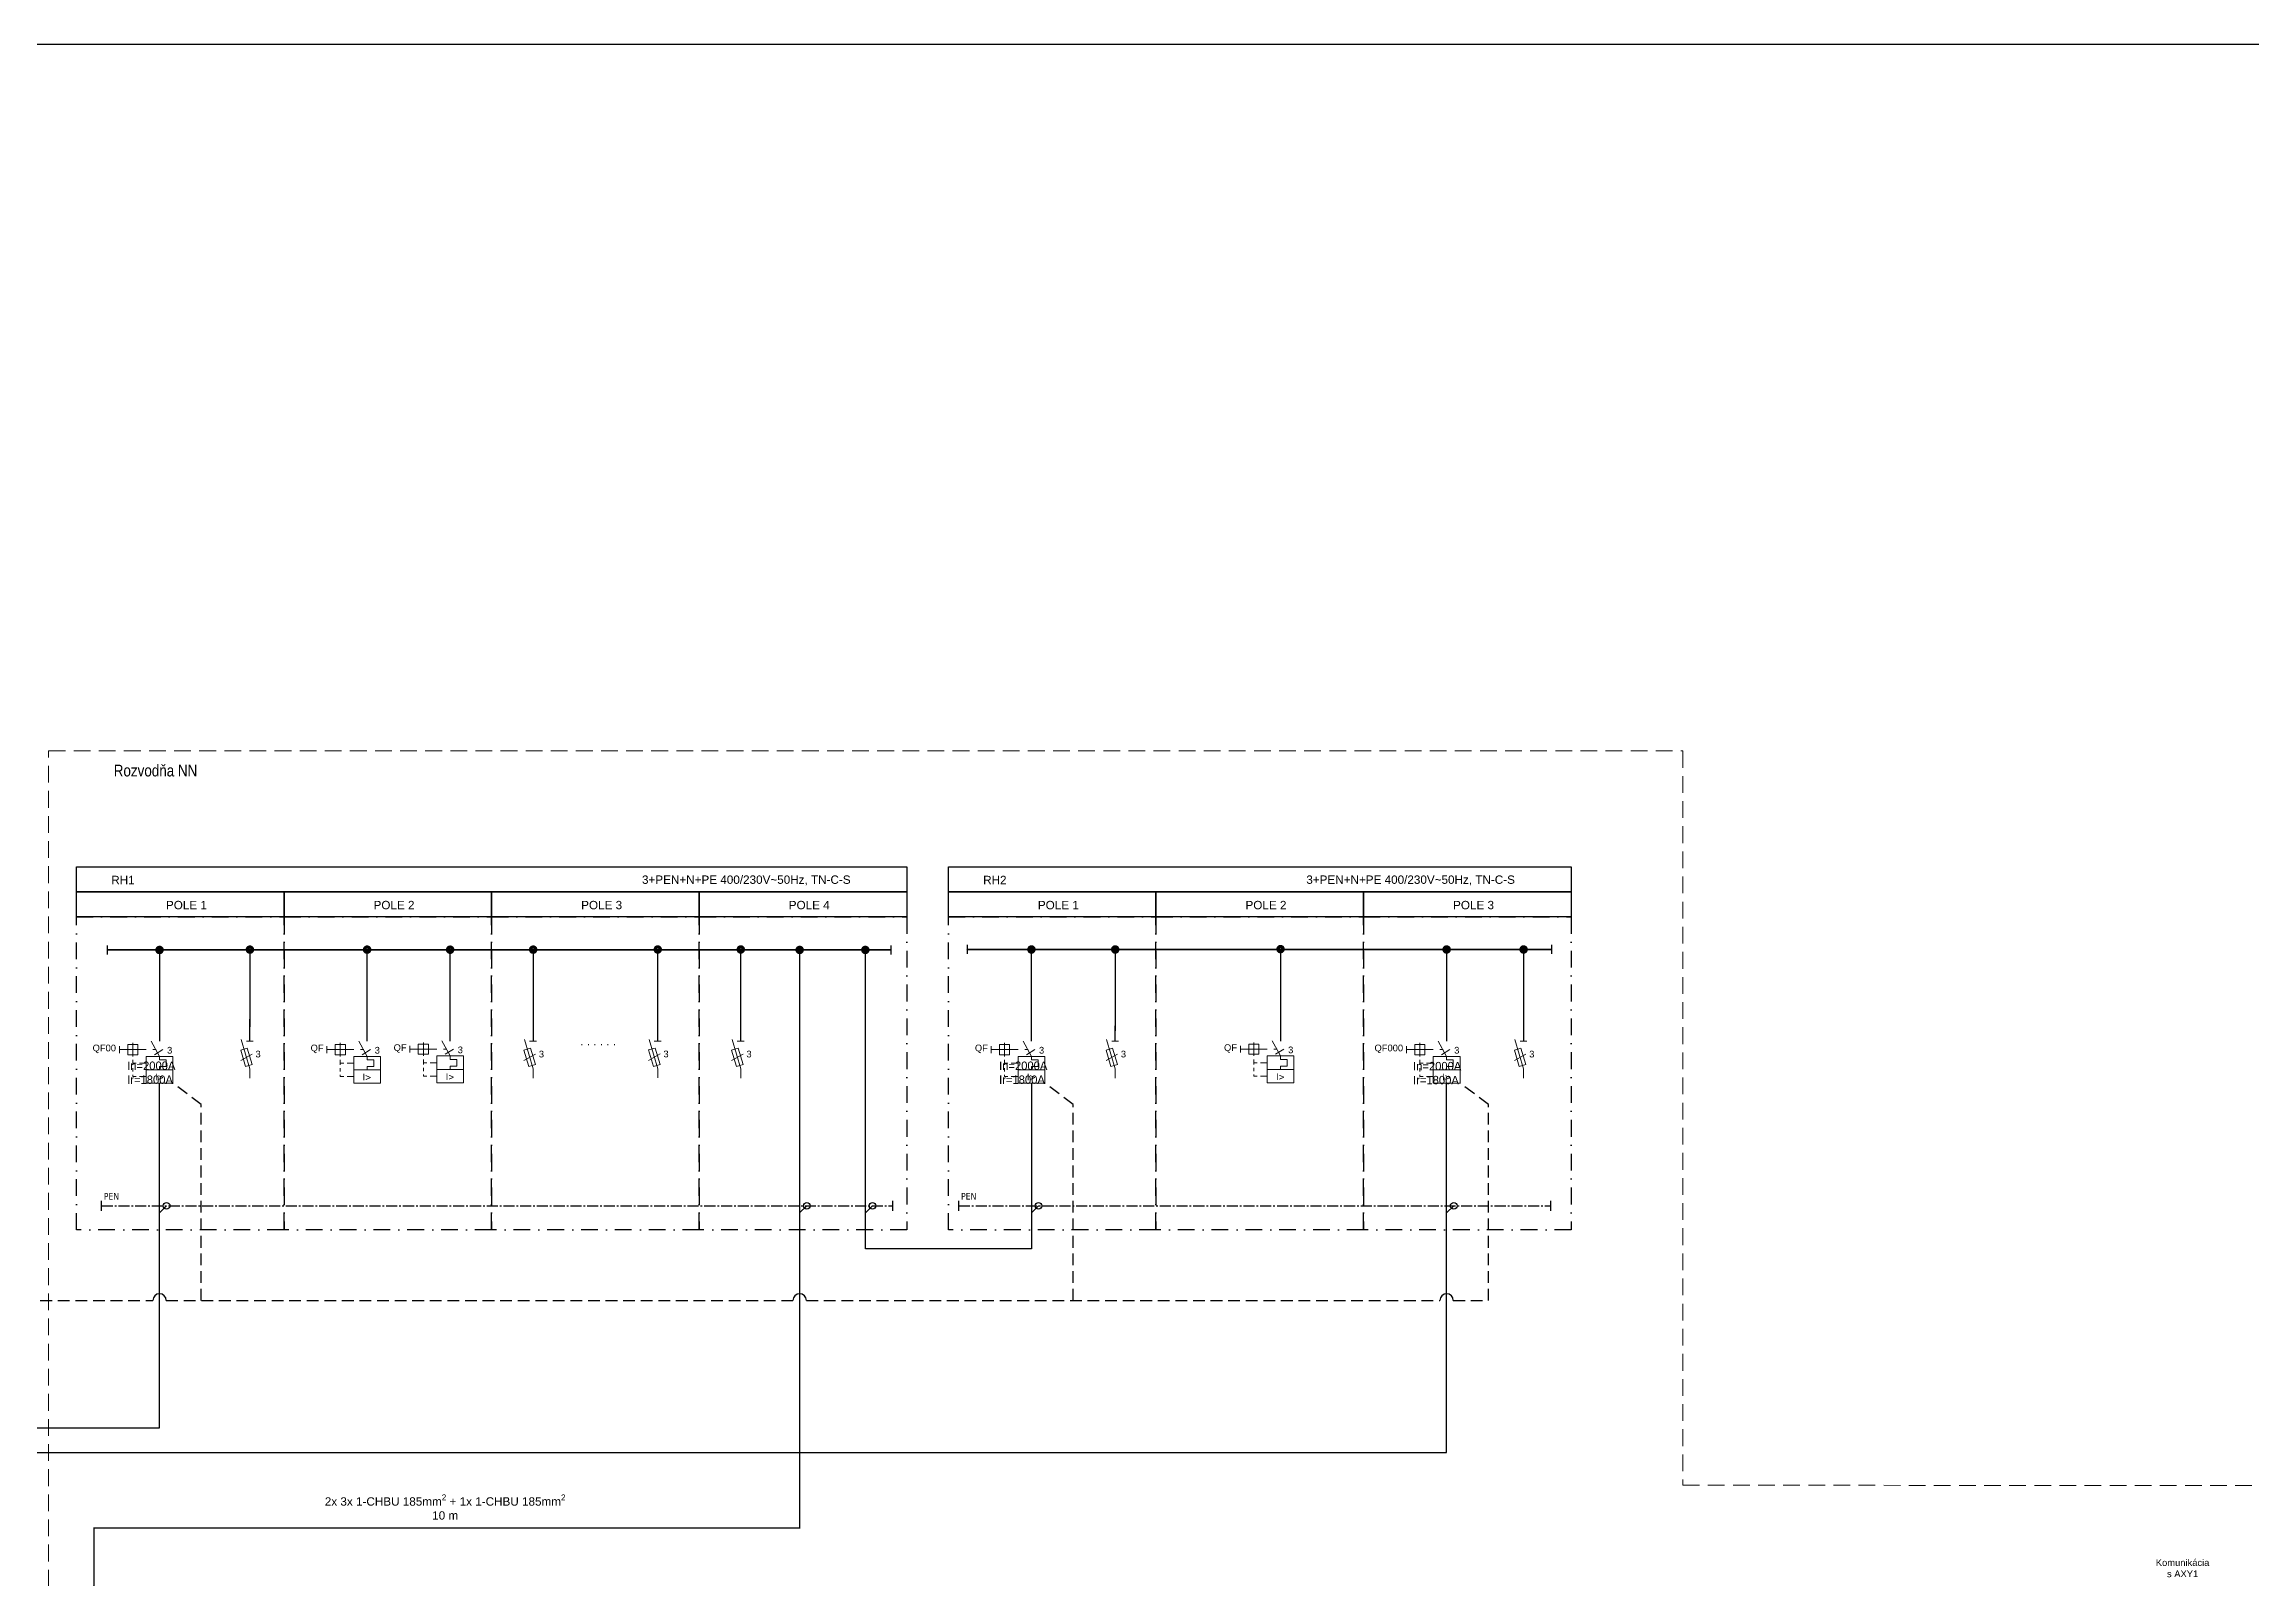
# Model space of a CAD drawing. Header units: millimetres. Extents: x -612 to 6794, y -5043 to 2163.
# Drawn here: x 4043 to 4703, y -2270 to -1812 of the extents above; entities that cross this region are included whole.
import ezdxf
from ezdxf.enums import TextEntityAlignment as Align

# ---------------------------------------------------------------- set-up
doc = ezdxf.new("R2018")
doc.units = ezdxf.units.MM
doc.header["$MEASUREMENT"] = 0
for name, pattern in [('EPL_DASHLONGDOT', [1, 0.66, -0.12, 0.1, -0.12]), ('ČERCHOVANÁ', [1, 0.5, -0.25, 0, -0.25]), ('ČÁRKOVANÁ', [0.75, 0.5, -0.25])]:
    doc.linetypes.add(name, pattern=pattern)
for name, color, linetype in [('22kV', 34, 'Continuous'), ('400V', 7, 'Continuous'), ('Kable', 7, 'Continuous'), ('Pístroj_OZN', 230, 'Continuous'), ('RS', 40, 'Continuous')]:
    doc.layers.add(name, color=color, linetype=linetype)
for name, color, linetype, lineweight in [('EPLAN100', 7, 'Continuous', 50), ('EPLAN301', 7, 'Continuous', 25), ('Prístroj', 7, 'Continuous', 13)]:
    doc.layers.add(name, color=color, linetype=linetype, lineweight=lineweight)
doc.styles.get("Standard").update_dxf_attribs({"font": 'arial.ttf'})
doc.styles.add('styl2', font='ARIALN.TTF', dxfattribs={"width": 0.85})
doc.styles.add('Tahoma', font='tahoma.ttf')

# ---------------------------------------------------------------- blocks, each defined once
blk = doc.blocks.new('Poistkový odpojovač')
at = {"layer": 'Prístroj', "color": 0, "linetype": 'Continuous', "ltscale": 4}
for p, q in [((0, 0), (0, -2.75)), ((-2.73, -8.51), (0.7, -6.57)), ((-2.57, -2.23), (0, -10.97)), ((-1.03, -2.75), (1.03, -2.75)), ((0, -10.97), (0, -13.72))]:
    blk.add_line(p, q, dxfattribs=at)
blk.add_lwpolyline([(-1.27, -10.31), (0.71, -9.73), (-0.76, -4.8), (-2.73, -5.38)], close=True, dxfattribs=at)
at = {"color": 0}
blk.add_attdef('POCET_POLOV', text='', height=2, dxfattribs=at).set_placement((1.7, -6.57), align=Align.MIDDLE_LEFT)
at = {"lineweight": 30, "flags": 104}
blk.add_attdef('POPIS', text='', height=1.8, dxfattribs=at).set_placement((-3.73, -7.23), align=Align.TOP_RIGHT)
at = {"layer": 'Pístroj_OZN'}
blk.add_attdef('OZNACENIE', text='', height=2, dxfattribs=at).set_placement((-3.73, -5.73), align=Align.RIGHT)
blk = doc.blocks.new('Výkonový istič')
at = {"layer": 'Prístroj', "color": 0, "ltscale": 4}
for p, q in [((0, -3.5), (0, 0)), ((-12, -5), (-12, -7)), ((-12, -6), (-10.5, -6)), ((-10.5, -6), (-4, -6)), ((-8, -4), (-8, -8)), ((-2.5, -3.5), (0, -8)), ((-2, -6), (-1, -6)), ((-1.5, -7.5), (1, -6)), ((-8, -9), (-8, -10)), ((-8, -10), (-7, -10)), ((-8, -10), (-8, -10.5)), ((-8, -11.5), (-8, -12.5)), ((-6, -10), (-4, -10)), ((-8, -13.5), (-8, -14)), ((-7, -14), (-8, -14)), ((-6, -14), (-4, -14))]:
    blk.add_line(p, q, dxfattribs=at)
for points in [[(-9.5, -7.5), (-6.5, -7.5), (-6.5, -4.5), (-9.5, -4.5)], [(-4, -12), (4, -12), (4, -8), (-4, -8)], [(-4, -16), (4, -16), (4, -12), (-4, -12)]]:
    blk.add_lwpolyline(points, close=True, dxfattribs=at)
blk.add_lwpolyline([(0, -8), (0, -9), (2, -9), (2, -11), (0, -11), (0, -12)], dxfattribs=at)
at = {"lineweight": 30, "flags": 104}
blk.add_attdef('POPIS', text='', height=1.8, dxfattribs=at).set_placement((-13, -5), align=Align.TOP_RIGHT)
at = {"color": 0}
blk.add_attdef('POCET_POLOV', (2.26309, -7.17774), '', height=2, dxfattribs=at)
at = {"layer": 'Prístroj', "color": 0, "style": 'Tahoma'}
blk.add_text('I>', height=1.9629, dxfattribs=at).set_placement((0, -14.19629), align=Align.MIDDLE_CENTER)
at = {"layer": 'Pístroj_OZN'}
blk.add_attdef('OZNACENIE', text='', height=2, dxfattribs=at).set_placement((-13, -3.5), align=Align.RIGHT)

msp = doc.modelspace()

# ---------------------------------------------------------------- linework, layer by layer
for points in [[(3445.41, -1812.27), (5390.98, -1812.27), (5388.45, -2974.54), (3442.88, -2974.54)], [(4053.06, -2057.84), (4301.07, -2057.84), (4301.07, -2065.33), (4053.06, -2065.33)], [(4313.47, -2057.84), (4499.48, -2057.84), (4499.48, -2065.33), (4313.47, -2065.33)], [(4053.06, -2065.33), (4115.06, -2065.33), (4115.06, -2072.82), (4053.06, -2072.82)], [(4115.06, -2065.33), (4177.06, -2065.33), (4177.06, -2072.82), (4115.06, -2072.82)], [(4177.06, -2065.33), (4239.07, -2065.33), (4239.07, -2072.82), (4177.06, -2072.82)], [(4239.07, -2065.33), (4301.07, -2065.33), (4301.07, -2072.82), (4239.07, -2072.82)], [(4313.47, -2065.33), (4375.47, -2065.33), (4375.47, -2072.82), (4313.47, -2072.82)], [(4375.47, -2065.33), (4437.48, -2065.33), (4437.48, -2072.82), (4375.47, -2072.82)], [(4437.48, -2065.33), (4499.48, -2065.33), (4499.48, -2072.82), (4437.48, -2072.82)]]:
    msp.add_lwpolyline(points, close=True)
at = {"lineweight": 30}
for points in [[(4338.27, -2122.43), (4338.27, -2171.91), (4288.67, -2171.91), (4288.67, -2082.53)], [(3895.26, -2225.34), (4077.86, -2225.34), (4077.86, -2122.43)], [(3935.26, -2232.69), (4462.28, -2232.69), (4462.28, -2122.43)]]:
    msp.add_lwpolyline(points, dxfattribs=at)
at = {"layer": '22kV', "color": 0, "linetype": 'ČERCHOVANÁ', "ltscale": 10}
for points in [[(4053.06, -2072.82), (4115.06, -2072.82), (4115.06, -2166.2), (4053.06, -2166.2)], [(4115.06, -2072.82), (4177.06, -2072.82), (4177.06, -2166.2), (4115.06, -2166.2)], [(4177.06, -2072.82), (4239.07, -2072.82), (4239.07, -2166.2), (4177.06, -2166.2)], [(4239.07, -2072.82), (4301.07, -2072.82), (4301.07, -2166.2), (4239.06, -2166.2)], [(4313.47, -2072.82), (4375.47, -2072.82), (4375.47, -2166.2), (4313.47, -2166.2)], [(4375.47, -2072.82), (4437.48, -2072.82), (4437.48, -2166.2), (4375.47, -2166.2)], [(4437.48, -2072.82), (4499.48, -2072.82), (4499.48, -2166.2), (4437.48, -2166.2)]]:
    msp.add_lwpolyline(points, close=True, dxfattribs=at)
at = {"layer": '400V', "const_width": 0.4, "flags": 128}
for points in [[(4269.05, -2082.67), (4269.04, -2255.21), (4058.28, -2255.21), (4057.89, -2433.08), (4108.03, -2433.19), (4107.91, -2382.65)], [(4077.86, -2109.93), (4077.86, -2082.53)], [(4338.27, -2109.93), (4338.27, -2082.53)], [(4462.28, -2109.93), (4462.28, -2082.53)]]:
    msp.add_lwpolyline(points, dxfattribs=at)
at = {"layer": '400V', "lineweight": 30}
for points in [[(4062.23, -2081.29), (4062.23, -2083.99)], [(4296.26, -2081.29), (4296.26, -2083.99)], [(4319.05, -2081.15), (4319.05, -2083.85)], [(4493.58, -2081.15), (4493.58, -2083.85)]]:
    msp.add_lwpolyline(points, dxfattribs=at)
at = {"layer": '400V', "lineweight": 35}
for points in [[(4062.23, -2082.67), (4062.23, -2082.67), (4296.26, -2082.67), (4296.26, -2082.67)], [(4319.05, -2082.53), (4319.05, -2082.53), (4493.58, -2082.53), (4493.58, -2082.53)]]:
    msp.add_lwpolyline(points, dxfattribs=at)
at = {"layer": '400V', "const_width": 1}
for points in [[(4078.63, -2082.67, 1), (4077.09, -2082.67, 1), (4078.63, -2082.67, 0.272597)], [(4269.82, -2082.67, 1), (4268.28, -2082.67, 1), (4269.82, -2082.67, 0.272597)], [(4289.44, -2082.67, 1), (4287.9, -2082.67, 1), (4289.44, -2082.67, 0.272597)], [(4339.04, -2082.53, 1), (4337.5, -2082.53, 1), (4339.04, -2082.53, 0.272597)], [(4463.05, -2082.53, 1), (4461.51, -2082.53, 1), (4463.05, -2082.53, 0.272597)]]:
    msp.add_lwpolyline(points, format="xyb", dxfattribs=at)
at = {"layer": '400V', "color": 252, "const_width": 1}
for points in [[(4105.62, -2082.57, 1), (4104.09, -2082.57, 1), (4105.62, -2082.57, 0.272597)], [(4140.63, -2082.57, 1), (4139.09, -2082.57, 1), (4140.63, -2082.57, 0.272597)], [(4165.43, -2082.6, 1), (4163.89, -2082.6, 1), (4165.43, -2082.6, 0.272597)], [(4190.23, -2082.57, 1), (4188.69, -2082.57, 1), (4190.23, -2082.57, 0.272597)], [(4227.43, -2082.53, 1), (4225.9, -2082.53, 1), (4227.43, -2082.53, 0.272597)], [(4252.23, -2082.53, 1), (4250.7, -2082.53, 1), (4252.23, -2082.53, 0.272597)], [(4364.08, -2082.53, 1), (4362.54, -2082.53, 1), (4364.08, -2082.53, 0.272597)], [(4413.44, -2082.42, 1), (4411.91, -2082.42, 1), (4413.44, -2082.42, 0.272597)], [(4486.04, -2082.53, 1), (4484.5, -2082.53, 1), (4486.04, -2082.53, 0.272597)]]:
    msp.add_lwpolyline(points, format="xyb", dxfattribs=at)
at = {"layer": '400V', "color": 252, "const_width": 0.4, "flags": 128}
for points in [[(4104.83, -2109.93), (4104.85, -2082.53)], [(4139.86, -2109.93), (4139.86, -2082.53)], [(4164.66, -2109.93), (4164.66, -2082.57)], [(4189.46, -2109.93), (4189.46, -2082.53)], [(4226.66, -2109.89), (4226.66, -2082.5)], [(4251.44, -2109.93), (4251.47, -2082.53)], [(4363.28, -2109.93), (4363.31, -2082.53)], [(4412.67, -2109.93), (4412.67, -2082.39)], [(4485.27, -2109.93), (4485.27, -2082.53)]]:
    msp.add_lwpolyline(points, dxfattribs=at)
at = {"layer": 'EPLAN100', "color": 94, "linetype": 'EPL_DASHLONGDOT', "lineweight": 30, "ltscale": 5, "true_color": 0x00a800}
for points in [[(4060.58, -2160.53), (4060.58, -2160.53), (4060.58, -2157.53)], [(4060.58, -2159.03), (4060.58, -2159.03), (4296.89, -2159.03)], [(4077.86, -2161.15), (4079.98, -2159.03)], [(4269.05, -2161.15), (4271.17, -2159.03)], [(4288.67, -2161.15), (4290.79, -2159.03)], [(4296.89, -2160.53), (4296.89, -2160.53), (4296.89, -2157.53)], [(4316.62, -2160.52), (4316.62, -2160.52), (4316.62, -2157.52)], [(4316.62, -2159.02), (4316.62, -2159.02), (4493.36, -2159.02)], [(4338.27, -2161.15), (4340.39, -2159.03)], [(4462.28, -2161.15), (4464.4, -2159.03)], [(4493.36, -2160.52), (4493.36, -2160.52), (4493.36, -2157.52)]]:
    msp.add_lwpolyline(points, dxfattribs=at)
at = {"layer": 'EPLAN301', "color": 94, "ltscale": 4, "true_color": 0x00a800}
for centre in [(4079.98, -2159.03), (4271.17, -2159.03), (4290.79, -2159.03), (4340.39, -2159.03), (4464.4, -2159.03)]:
    msp.add_circle(centre, 1, dxfattribs=at)
at = {"layer": 'Prístroj', "color": 253, "linetype": 'ČÁRKOVANÁ', "ltscale": 10}
msp.add_lwpolyline([(4044.75, -2023.26), (4532.82, -2023.26), (4532.82, -2242.44), (4782.16, -2242.64), (4781.94, -2524.33), (4181.95, -2524.33), (4181.95, -2565.2), (4044.75, -2565.2)], close=True, dxfattribs=at)
at = {"layer": 'RS', "linetype": 'ČÁRKOVANÁ', "ltscale": 7}
for points in [[(4090.34, -2187.3), (4090.34, -2128.79), (4081.86, -2122.43)], [(4350.75, -2187.3), (4350.75, -2128.79), (4342.27, -2122.43)], [(4464.28, -2187.3), (4474.76, -2187.3), (4474.76, -2128.79), (4466.28, -2122.43)], [(3937.26, -2187.3), (4075.86, -2187.3)], [(4079.86, -2187.3), (4267.05, -2187.3)], [(4271.05, -2187.3), (4460.28, -2187.3)]]:
    msp.add_lwpolyline(points, dxfattribs=at)
at = {"layer": 'RS', "ltscale": 7}
for centre in [(4077.86, -2187.3), (4269.05, -2187.3), (4462.28, -2187.3)]:
    msp.add_arc(centre, 2, 0, 180, dxfattribs=at)

# ---------------------------------------------------------------- block references
at = {"layer": 'Prístroj'}
ref = msp.add_blockref('Výkonový istič', (4077.86, -2106.43), dxfattribs=at)
ref.add_attrib('POCET_POLOV', '3', (4080.12, -2113.6), dxfattribs={"layer": '0', "height": 2})
ref.add_attrib('OZNACENIE', 'QF00', dxfattribs={"layer": 'Pístroj_OZN', "color": 0, "height": 2}).set_placement((4064.86, -2112.93), align=Align.RIGHT)
lines = msp.add_mtext('In=2000A\\PIr=1800A', dxfattribs={"layer": '0', "insert": (4068.2, -2115.97), "char_height": 2.5, "attachment_point": 1})
ref.add_attrib('POPIS', '', (4068.2, -2115.97), dxfattribs={"flags": 104}).embed_mtext(lines)
at = {"layer": 'Prístroj', "color": 252}
ref = msp.add_blockref('Poistkový odpojovač', (4104.83, -2107.18), dxfattribs=at)
ref.add_attrib('POCET_POLOV', '3', dxfattribs={"layer": '0', "color": 0, "height": 2}).set_placement((4106.54, -2113.75), align=Align.MIDDLE_LEFT)
ref = msp.add_blockref('Výkonový istič', (4139.86, -2106.43), dxfattribs=at)
ref.add_attrib('POCET_POLOV', '3', (4142.12, -2113.6), dxfattribs={"layer": '0', "color": 8, "height": 2})
ref.add_attrib('OZNACENIE', 'QF', dxfattribs={"layer": 'Pístroj_OZN', "color": 0, "height": 2}).set_placement((4126.86, -2112.93), align=Align.RIGHT)
ref = msp.add_blockref('Výkonový istič', (4164.66, -2106.32), dxfattribs=at)
ref.add_attrib('POCET_POLOV', '3', (4166.92, -2113.5), dxfattribs={"layer": '0', "color": 8, "height": 2})
ref.add_attrib('OZNACENIE', 'QF', dxfattribs={"layer": 'Pístroj_OZN', "color": 0, "height": 2}).set_placement((4151.66, -2112.82), align=Align.RIGHT)
ref = msp.add_blockref('Poistkový odpojovač', (4189.44, -2107.18), dxfattribs=at)
ref.add_attrib('POCET_POLOV', '3', dxfattribs={"layer": '0', "color": 0, "height": 2}).set_placement((4191.15, -2113.75), align=Align.MIDDLE_LEFT)
ref = msp.add_blockref('Poistkový odpojovač', (4226.66, -2107.15), dxfattribs=at)
ref.add_attrib('POCET_POLOV', '3', dxfattribs={"layer": '0', "color": 0, "height": 2}).set_placement((4228.36, -2113.72), align=Align.MIDDLE_LEFT)
ref = msp.add_blockref('Poistkový odpojovač', (4251.44, -2107.18), dxfattribs=at)
ref.add_attrib('POCET_POLOV', '3', dxfattribs={"layer": '0', "color": 0, "height": 2}).set_placement((4253.15, -2113.75), align=Align.MIDDLE_LEFT)
at = {"layer": 'Prístroj'}
ref = msp.add_blockref('Výkonový istič', (4338.27, -2106.43), dxfattribs=at)
ref.add_attrib('POCET_POLOV', '3', (4340.53, -2113.6), dxfattribs={"layer": '0', "height": 2})
ref.add_attrib('OZNACENIE', 'QF', dxfattribs={"layer": 'Pístroj_OZN', "color": 0, "height": 2}).set_placement((4325.27, -2112.93), align=Align.RIGHT)
lines = msp.add_mtext('In=2000A\\PIr=1800A', dxfattribs={"layer": '0', "insert": (4328.62, -2115.97), "char_height": 2.5, "attachment_point": 1})
ref.add_attrib('POPIS', '', (4328.62, -2115.97), dxfattribs={"flags": 104}).embed_mtext(lines)
at = {"layer": 'Prístroj', "color": 252}
ref = msp.add_blockref('Poistkový odpojovač', (4363.29, -2107.18), dxfattribs=at)
ref.add_attrib('POCET_POLOV', '3', dxfattribs={"layer": '0', "color": 0, "height": 2}).set_placement((4364.99, -2113.75), align=Align.MIDDLE_LEFT)
ref = msp.add_blockref('Výkonový istič', (4412.67, -2106.32), dxfattribs=at)
ref.add_attrib('POCET_POLOV', '3', (4414.94, -2113.5), dxfattribs={"layer": '0', "color": 8, "height": 2})
ref.add_attrib('OZNACENIE', 'QF', dxfattribs={"layer": 'Pístroj_OZN', "color": 0, "height": 2}).set_placement((4399.67, -2112.82), align=Align.RIGHT)
at = {"layer": 'Prístroj'}
ref = msp.add_blockref('Výkonový istič', (4462.28, -2106.43), dxfattribs=at)
ref.add_attrib('POCET_POLOV', '3', (4464.54, -2113.6), dxfattribs={"layer": '0', "height": 2})
ref.add_attrib('OZNACENIE', 'QF000', dxfattribs={"layer": 'Pístroj_OZN', "color": 0, "height": 2}).set_placement((4449.28, -2112.93), align=Align.RIGHT)
lines = msp.add_mtext('In=2000A\\PIr=1800A', dxfattribs={"layer": '0', "insert": (4452.26, -2116.09), "char_height": 2.5, "attachment_point": 1})
ref.add_attrib('POPIS', '', (4452.26, -2116.09), dxfattribs={"flags": 104}).embed_mtext(lines)
at = {"layer": 'Prístroj', "color": 252}
ref = msp.add_blockref('Poistkový odpojovač', (4485.25, -2107.18), dxfattribs=at)
ref.add_attrib('POCET_POLOV', '3', dxfattribs={"layer": '0', "color": 0, "height": 2}).set_placement((4486.95, -2113.75), align=Align.MIDDLE_LEFT)

# ---------------------------------------------------------------- texts
at = {"layer": '22kV', "color": 0, "style": 'styl2'}
msp.add_text('Rozvodňa NN', height=3.5, dxfattribs=at).set_placement((4064.19, -2029.12), align=Align.MIDDLE_LEFT)
at = {"layer": '22kV', "color": 0}
for s, p in [('RH1', (4066.94, -2061.78)), ('RH2', (4327.35, -2061.78)), ('POLE 1', (4085.9, -2069.27)), ('POLE 2', (4147.9, -2069.27)), ('POLE 3', (4209.91, -2069.27)), ('POLE 4', (4271.91, -2069.27)), ('POLE 1', (4346.31, -2069.27)), ('POLE 2', (4408.32, -2069.27)), ('POLE 3', (4470.32, -2069.27))]:
    msp.add_text(s, height=2.5, dxfattribs=at).set_placement(p, align=Align.MIDDLE_CENTER)
at = {"layer": '400V', "color": 251, "lineweight": 13}
for p in [(4284.27, -2061.68), (4482.68, -2061.68)]:
    msp.add_text('3+PEN+N+PE 400/230V~50Hz, TN-C-S', height=2.5, dxfattribs=at).set_placement(p, align=Align.MIDDLE_RIGHT)
at = {"layer": '400V', "color": 252, "linetype": 'Continuous', "insert": (4208.87, -2109.86), "char_height": 2, "width": 13.7015, "attachment_point": 5}
msp.add_mtext('\\pxqc;{\\H1.25x;. . . . . .}', dxfattribs=at)
at = {"layer": 'EPLAN100', "color": 94, "linetype": 'EPL_DASHLONGDOT', "lineweight": 30, "ltscale": 5, "true_color": 0x00a800, "style": 'Tahoma'}
for p in [(4063.5, -2157.78), (4319.54, -2157.77)]:
    msp.add_text('PEN', height=1.963, dxfattribs=at).set_placement(p, align=Align.BOTTOM_CENTER)
at = {"layer": 'Kable', "linetype": 'Continuous', "attachment_point": 8}
for s, insert, char_height, width in [('\\A1;2x 3x 1-CHBU 185mm{\\H0.7x;\\S2^ ;} + 1x 1-CHBU 185mm{\\H0.7x;\\S2^ ;}\\P10 m', (4163.18, -2252.76), 2.5, 76.5397), ('\\A1;Komunikácia s AXY1', (4682.1, -2269.93), 2, 13.8636)]:
    msp.add_mtext(s, dxfattribs=dict(at, insert=insert, char_height=char_height, width=width))

doc.saveas('drawing.dxf')
